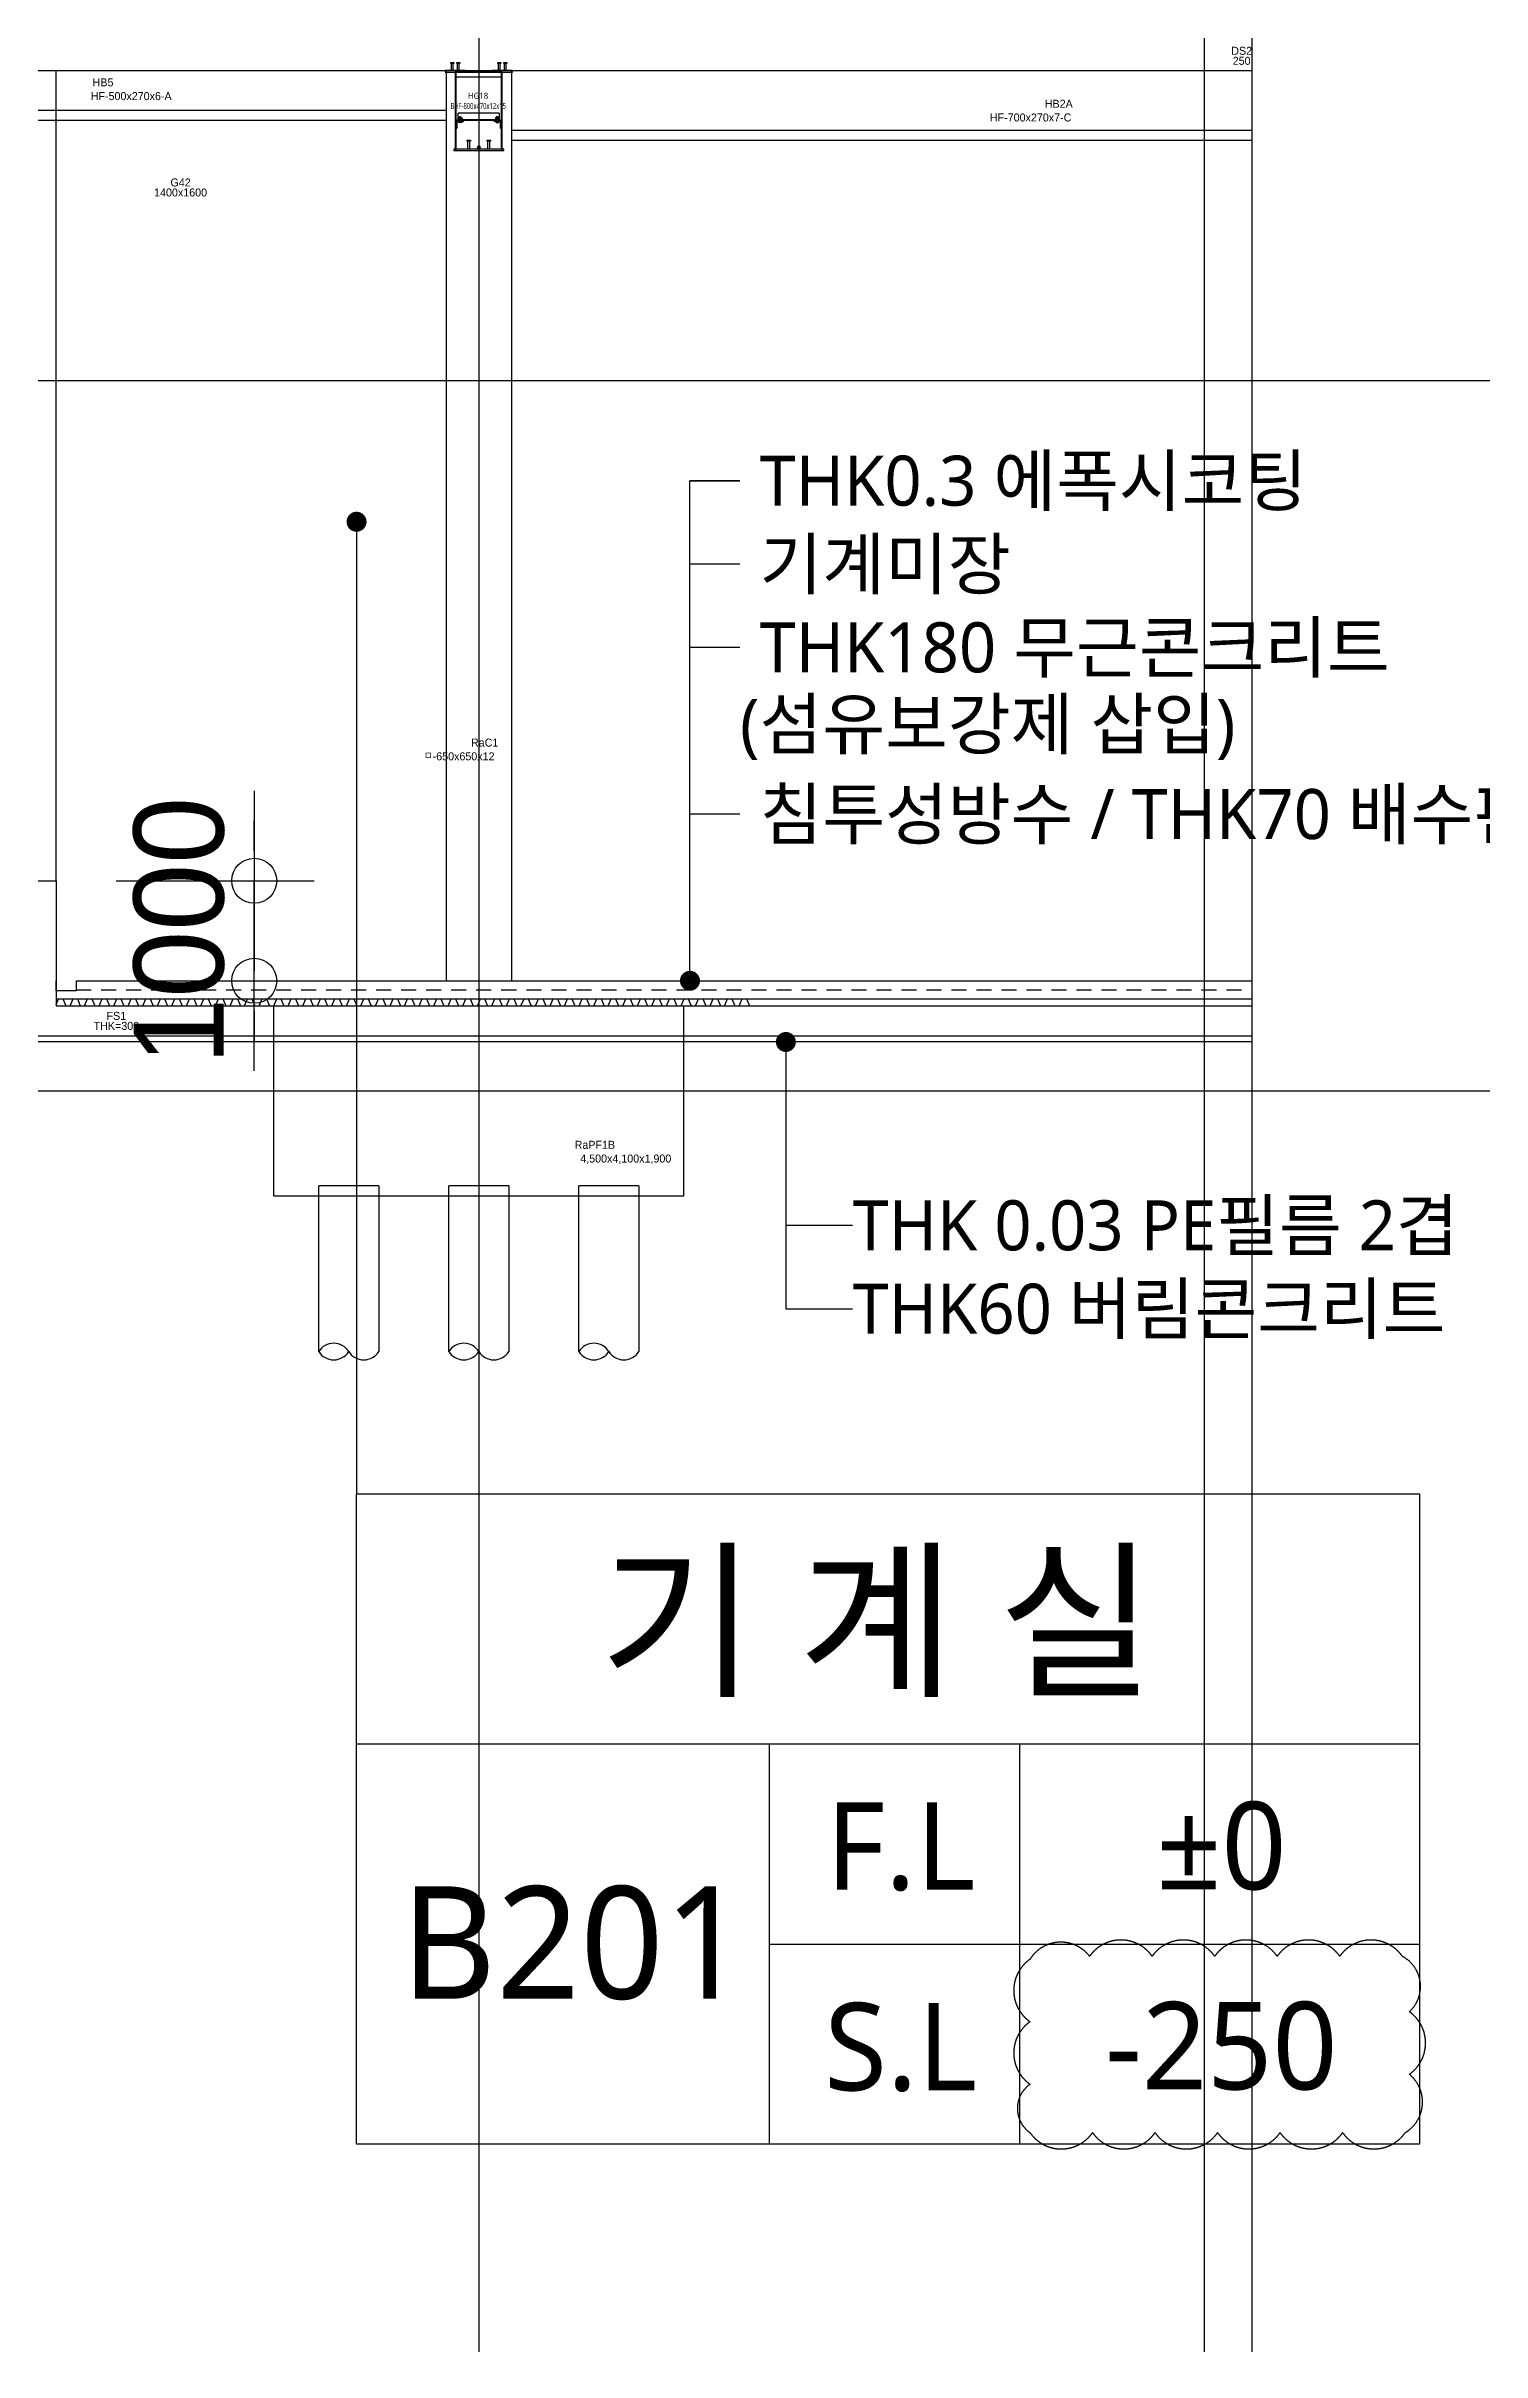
# Model space of a CAD drawing. Header units: millimetres. Extents: x 367092 to 767578, y 396038 to 811791.
# Drawn here: x 521889 to 536240, y 418444 to 441495 of the extents above; entities that cross this region are included whole.
import ezdxf
from ezdxf.enums import TextEntityAlignment as Align

# ---------------------------------------------------------------- set-up
doc = ezdxf.new("R2010")
doc.units = ezdxf.units.MM
doc.header["$LTSCALE"] = 100
doc.header["$MEASUREMENT"] = 0
doc.header["$PDSIZE"] = -10
for name, pattern in [('ACAD_ISO03W100', [30, 12, -18]), ('CENTER', [2, 1.25, -0.25, 0.25, -0.25]), ('HID', [2.5, 1.5, -1]), ('HIDDEN', [9.525, 6.35, -3.175])]:
    doc.linetypes.add(name, pattern=pattern)
doc.layers.get('0').update_dxf_attribs({"linetype": 'CONTINUOUS'})
doc.layers.get('Defpoints').update_dxf_attribs({"color": 171, "linetype": 'CONTINUOUS'})
for name, color, linetype in [('BOLT', 8, 'CONTINUOUS'), ('cen', 14, 'CONTINUOUS'), ('CEN(ST)', 1, 'CENTER'), ('CON', 2, 'CONTINUOUS'), ('ELE-6', 8, 'CONTINUOUS'), ('FIN', 8, 'CONTINUOUS'), ('FIN(패널-125글라스울)', 4, 'CONTINUOUS'), ('HF', 3, 'CONTINUOUS'), ('LED', 7, 'CONTINUOUS'), ('NDIM', 7, 'CONTINUOUS'), ('plate', 8, 'CONTINUOUS'), ('R', 3, 'CONTINUOUS'), ('SB', 7, 'CONTINUOUS'), ('STUD', 6, 'CONTINUOUS'), ('SYM', 7, 'CONTINUOUS'), ('TEXT(MIN)', 7, 'CONTINUOUS'), ('TEXT(실명)', 3, 'CONTINUOUS'), ('TEXT-기입', 6, 'CONTINUOUS'), ('TITLE', 7, 'CONTINUOUS'), ('W', 7, 'CONTINUOUS'), ('wire-meshes', 1, 'CONTINUOUS'), ('배수판', 5, 'CONTINUOUS')]:
    doc.layers.add(name, color=color, linetype=linetype)
doc.layers.add('VE변경사항적용-20220616', color=10, linetype='CONTINUOUS', plot=False)
doc.styles.add('CGS', font='cgse', dxfattribs={"bigfont": 'cgs'})
doc.styles.add('나눔바른고딕', font='NanumBarunGothic.ttf')
doc.dimstyles.new('NDIM 1200', dxfattribs={"dimscale": 500, "dimtxt": 3, "dimasz": 1, "dimexe": 2, "dimexo": 2, "dimgap": 1, "dimtad": 1, "dimdec": 0, "dimdsep": 46, "dimtxsty": 'CGS', "dimblk": 'DOT0', "dimcen": 1, "dimdle": 8, "dimclrd": 2, "dimclre": 2, "dimclrt": 2, "dimadec": 0, "dimazin": 0, "dimtfac": 1, "dimtdec": 0, "dimtix": 1, "dimtmove": 2, "dimatfit": 3, "dimldrblk": 'DOT0', "dimfxl": 1, "dimtolj": 1, "dimtzin": 0, "dimlwd": -1, "dimlwe": -1, "dimarcsym": 0})

# ---------------------------------------------------------------- blocks, each defined once
blk = doc.blocks.new('DOT0')
blk.add_line((-3, 0), (3, 0))
at = {"color": 6}
blk.add_circle((0, 0), 0.75, dxfattribs=at)
blk = doc.blocks.new('A$C51E23882')
at = {"layer": 'TITLE'}
blk.add_lwpolyline([(8500, 0), (0, 0), (0, 5200), (8500, 5200)], close=True, dxfattribs=at)
for points in [[(8500, 3200), (0, 3200)], [(3300, 3200), (3300, 0)], [(5300, 3200), (5300, 0)], [(3300, 1600), (8500, 1600)]]:
    blk.add_lwpolyline(points, dxfattribs=at)
at = {"layer": 'TITLE', "style": '나눔바른고딕'}
for s, p in [('F.L', (4352, 2378)), ('S.L', (4352, 778))]:
    blk.add_text(s, height=700, dxfattribs=at).set_placement(p, align=Align.MIDDLE)
blk = doc.blocks.new('*D156')
at = {"layer": 'Defpoints', "color": 0, "ltscale": 0.4, "transparency": 16777216}
for p in [(521989, 433151), (523969, 433151), (521989, 432151)]:
    blk.add_point(p, dxfattribs=at)
at = {"layer": 'NDIM', "ltscale": 0.4, "transparency": 16777216}
for p, q in [((523969, 433451), (523969, 433751)), ((522589, 433151), (524569, 433151)), ((523969, 432151), (523969, 433151)), ((522589, 432151), (524569, 432151)), ((523969, 431851), (523969, 431551))]:
    blk.add_line(p, q, dxfattribs=at)
at = {"layer": 'NDIM', "ltscale": 0.4, "transparency": 16777216, "xscale": 300, "yscale": 300, "zscale": 300}
for p, rotation in [((523969, 433151), 270), ((523969, 432151), 90)]:
    blk.add_blockref('DOT0', p, dxfattribs=dict(at, rotation=rotation))
at = {"layer": 'NDIM', "ltscale": 0.4, "transparency": 16777216, "insert": (523219, 432651), "char_height": 900, "attachment_point": 5, "rotation": 90, "style": 'CGS'}
blk.add_mtext('\\A1;1000', dxfattribs=at)
blk = doc.blocks.new('*U383')
at = {"layer": 'BOLT'}
for p, q in [((-20, 0), (20, 0)), ((-20, 0), (-20, -4)), ((-17, 15), (17, 15)), ((20, 0), (20, -4)), ((-20, -4), (20, -4)), ((-18, -19), (-18, -6)), ((-14, -4), (14, -4)), ((-14, -20), (14, -20)), ((-10, -20), (-10, -31)), ((-10, -31), (-8, -33)), ((-10, -31), (10, -31)), ((-9, -19), (-9, -6)), ((-8, -33), (8, -33)), ((10, -31), (8, -33)), ((9, -19), (9, -6)), ((10, -20), (10, -31)), ((18, -19), (18, -6))]:
    blk.add_line(p, q, dxfattribs=at)
at = {"layer": 'BOLT', "linetype": 'HIDDEN'}
for p, q in [((-10, 15), (-10, 0)), ((10, 15), (10, 0))]:
    blk.add_line(p, q, dxfattribs=at)
at = {"layer": 'BOLT'}
for centre, radius, start, end in [((0, 10), 17.6, 15.5187, 164.4813), ((-14, -11), 6.71, 47.8966, 132.1034), ((-14, -14), 6.71, 227.8966, 312.1034), ((0, -29), 24.2, 68.2132, 111.7868), ((0, 4), 24.2, 248.2132, 291.7868), ((14, -11), 6.71, 47.8966, 132.1034), ((14, -14), 6.71, 227.8966, 312.1034)]:
    blk.add_arc(centre, radius, start, end, dxfattribs=at)
at = {"layer": 'cen'}
blk.add_line((0, 33), (0, -38), dxfattribs=at)
blk = doc.blocks.new('SB16')
at = {"layer": 'STUD'}
for p, q in [((-8, 0), (-8, 70)), ((8, 0), (8, 70))]:
    blk.add_line(p, q, dxfattribs=at)
blk.add_lwpolyline([(-15, 70), (-15, 80), (14, 80), (14, 70)], close=True, dxfattribs=at)
blk = doc.blocks.new('W')
at = {"layer": 'W'}
h = blk.add_hatch(color=256, dxfattribs=at)
h.dxf.hatch_style = 1
edge = h.paths.add_edge_path()
edge.add_line((0, 0), (0, 7.5))
edge.add_arc((0, 0), 7.5, 90, 180)
edge.add_line((-7.5, 0), (0, 0))
blk.add_lwpolyline([(0, 0), (0, 7.5, 0.4142136), (-7.5, 0)], format="xyb", close=True, dxfattribs=at)
blk = doc.blocks.new('*U382')
at = {"layer": 'STUD', "color": 0, "linetype": 'ByBlock'}
for p, q in [((0, 11), (-80, 11)), ((0, -11), (-80, -11))]:
    blk.add_line(p, q, dxfattribs=at)
blk.add_lwpolyline([(-80, -17), (-90, -17), (-90, 17), (-80, 17)], close=True, dxfattribs=at)
blk = doc.blocks.new('R')
at = {"layer": 'R', "const_width": 15}
blk.add_lwpolyline([(-7.5, -15, 1), (7.5, -15, 1)], format="xyb", close=True, dxfattribs=at)
at = {"layer": 'R'}
blk.add_circle((0, -15), 15, dxfattribs=at)
blk = doc.blocks.new('HG18-SEC')
at = {"layer": 'W'}
h = blk.add_hatch(color=256, dxfattribs=at)
h.dxf.hatch_style = 1
h.paths.add_polyline_path([(-225, -15), (-235, -25), (-235, -15)])
h = blk.add_hatch(color=256, dxfattribs=at)
h.dxf.hatch_style = 1
h.paths.add_polyline_path([(225, -15), (235, -25), (235, -15)])
h = blk.add_hatch(color=256, dxfattribs=at)
h.dxf.hatch_style = 1
edge = h.paths.add_edge_path()
edge.add_line((-225, -575), (-225, -582))
edge.add_arc((-234, -567), 18.2, 300.2401, 362.539)
edge.add_arc((-227, -564), 10.7, 278.6843, 351.3157, ccw=False)
h = blk.add_hatch(color=256, dxfattribs=at)
h.dxf.hatch_style = 1
edge = h.paths.add_edge_path()
edge.add_line((225, -575), (225, -582))
edge.add_arc((234, -567), 18.2, 177.461, 239.7599, ccw=False)
edge.add_arc((227, -564), 10.7, 188.6843, 261.3157)
h = blk.add_hatch(color=256, dxfattribs=at)
h.dxf.hatch_style = 1
h.paths.add_polyline_path([(-225, -785), (-235, -775), (-235, -785)])
h = blk.add_hatch(color=256, dxfattribs=at)
h.dxf.hatch_style = 1
h.paths.add_polyline_path([(225, -785), (235, -775), (235, -785)])
at = {"layer": 'Defpoints'}
for p in [(-235, -20), (235, -20), (0, -785), (0, -800)]:
    blk.add_point(p, dxfattribs=at)
at = {"layer": 'HF', "linetype": 'ByBlock'}
for points in [[(-135, 0), (-335, 0), (-335, -15), (-135, -15)], [(335, 0), (135, 0), (135, -15), (335, -15)], [(-235, -785), (-225, -785), (-225, -15), (-235, -15)], [(225, -785), (235, -785), (235, -15), (225, -15)], [(-250, -800), (250, -800), (250, -785), (-250, -785)]]:
    blk.add_lwpolyline(points, close=True, dxfattribs=at)
for points in [[(-207, -509), (-159, -509, 0.414214), (-150, -500), (-225, -500), (-225, -575, 0.414214), (-216, -566), (-216, -518, -0.414214)], [(207, -509), (159, -509, -0.414214), (150, -500), (225, -500), (225, -575, -0.414214), (216, -566), (216, -518, 0.414214)]]:
    blk.add_lwpolyline(points, format="xyb", close=True, dxfattribs=at)
at = {"layer": 'plate'}
for p, q in [((225, -15), (-225, -15)), ((225, -15), (-225, -15)), ((225, -15), (-225, -15)), ((225, -19), (-225, -19)), ((225, -19), (-225, -19)), ((225, -19), (-225, -19)), ((225, -65), (-225, -65)), ((225, -65), (-225, -65)), ((225, -65), (-225, -65)), ((205, -425), (-205, -425)), ((-205, -500), (-205, -425)), ((205, -425), (205, -500)), ((205, -494), (-205, -494)), ((205, -500), (-205, -500))]:
    blk.add_line(p, q, dxfattribs=at)
at = {"layer": 'W'}
for points in [[(-225, -15), (-235, -25), (-235, -15)], [(225, -15), (235, -25), (235, -15)], [(-225, -785), (-235, -775), (-235, -785)], [(225, -785), (235, -775), (235, -785)]]:
    blk.add_lwpolyline(points, close=True, dxfattribs=at)
for points in [[(-225, -575), (-225, -582, 0.278729), (-216, -566, -0.327968)], [(225, -575), (225, -582, -0.278729), (216, -566, 0.327968)]]:
    blk.add_lwpolyline(points, format="xyb", close=True, dxfattribs=at)
at = {"xscale": -1}
blk.add_blockref('W', (-225, -500), dxfattribs=at)
blk.add_blockref('W', (225, -500))
at = {"xscale": -1.066666666666665, "yscale": 1.066666666666665, "zscale": 1.066666666666665, "rotation": 180}
blk.add_blockref('R', (0, -785), dxfattribs=at)
at = {"layer": 'BOLT', "xscale": -1, "rotation": 180}
blk.add_blockref('*U383', (-185, -494), dxfattribs=at)
at = {"layer": 'BOLT', "rotation": 180}
blk.add_blockref('*U383', (185, -494), dxfattribs=at)
at = {"layer": 'SB', "color": 4, "rotation": 270}
for p in [(-100, -785), (100, -785)]:
    blk.add_blockref('*U382', p, dxfattribs=at)
at = {"layer": 'STUD'}
for p in [(-265, 0), (-205, 0), (205, 0), (265, 0)]:
    blk.add_blockref('SB16', p, dxfattribs=at)
at = {"layer": 'Defpoints', "style": '나눔바른고딕'}
blk.add_text('HG18', height=60, dxfattribs=at).set_placement((-8, -300), align=Align.BOTTOM_CENTER)
at = {"layer": 'Defpoints', "style": '나눔바른고딕', "width": 0.6}
blk.add_text('BHF-800x470x12x15', height=60, dxfattribs=at).set_placement((-6, -402), align=Align.BOTTOM_CENTER)

msp = doc.modelspace()

# ---------------------------------------------------------------- linework, layer by layer
at = {"layer": 'CEN(ST)', "ltscale": 10000}
for p, q in [((526213.8, 499911.1), (526213.8, 418443.5)), ((533463.8, 499911.1), (533463.8, 418443.5)), ((385174.2, 438151), (536557.9, 438151)), ((385174.2, 431051), (536557.9, 431051))]:
    msp.add_line(p, q, dxfattribs=at)
at = {"layer": 'CON', "ltscale": 1000}
msp.add_line((423351.8, 441251), (533944.1, 441251), dxfattribs=at)
at = {"layer": 'CON', "ltscale": 0.1}
for p, q in [((521788.8, 433151), (521988.8, 433151)), ((521988.8, 433151), (521988.8, 431901))]:
    msp.add_line(p, q, dxfattribs=at)
at = {"layer": 'CON', "ltscale": 10000}
msp.add_line((521988.8, 431901), (533944.1, 431901), dxfattribs=at)
at = {"layer": 'CON', "ltscale": 0.1}
msp.add_lwpolyline([(521688.8, 431601), (533944.1, 431601), (533944.1, 431601), (533944.1, 431601), (533944.1, 431601), (533944.1, 431601)], dxfattribs=at)
at = {"layer": 'ELE-6', "ltscale": 10000}
for p, q in [((525888.8, 441251), (525888.8, 432151)), ((526538.8, 441251), (526538.8, 432151)), ((525888.8, 440851), (518538.8, 440851)), ((525888.8, 440751), (518538.8, 440751)), ((533944.1, 440651), (526538.8, 440651)), ((533944.1, 440551), (526538.8, 440551)), ((524163.8, 430001), (524163.8, 431901)), ((528263.8, 430001), (528263.8, 431901)), ((524163.8, 430001), (528263.8, 430001)), ((524613.8, 428444.3), (524613.8, 430101)), ((525213.8, 430101), (524613.8, 430101)), ((525213.8, 430101), (525213.8, 428444.3)), ((525913.8, 428444.3), (525913.8, 430101)), ((526513.8, 430101), (525913.8, 430101)), ((526513.8, 430101), (526513.8, 428444.3)), ((527213.8, 428444.3), (527213.8, 430101)), ((527813.8, 430101), (527213.8, 430101)), ((527813.8, 430101), (527813.8, 428444.3))]:
    msp.add_line(p, q, dxfattribs=at)
for centre, start, end in [((524763.8, 428350), 32.17212, 147.82788), ((524763.8, 428538.7), 212.17212, 327.82788), ((525063.8, 428538.7), 212.17212, 327.82788), ((526063.8, 428350), 32.17212, 147.82788), ((526063.8, 428538.7), 212.17212, 327.82788), ((526363.8, 428538.7), 212.17212, 327.82788), ((527363.8, 428350), 32.17212, 147.82788), ((527363.8, 428538.7), 212.17212, 327.82788), ((527663.8, 428538.7), 212.17212, 327.82788)]:
    msp.add_arc(centre, 177.2, start, end, dxfattribs=at)
at = {"layer": 'FIN', "ltscale": 10000}
for p, q in [((533944.1, 431541), (521654.2, 431541)), ((533944.1, 431491), (533944.1, 431491)), ((533944.1, 431491), (533944.1, 431491)), ((533944.1, 431491), (533944.1, 431491)), ((533944.1, 431491), (533944.1, 431491))]:
    msp.add_line(p, q, dxfattribs=at)
at = {"layer": 'FIN'}
for points in [[(521788.8, 433151), (521988.8, 433151)], [(522188.8, 432151), (522188.8, 432051), (521988.8, 432051), (521988.8, 432151)], [(522188.8, 432151), (533944.1, 432151)], [(521988.8, 431971), (533944.1, 431971)]]:
    msp.add_lwpolyline(points, dxfattribs=at)
at = {"layer": 'FIN(패널-125글라스울)', "ltscale": 0.1}
msp.add_lwpolyline([(521988.8, 433151), (521988.8, 441251)], dxfattribs=at)
at = {"layer": 'LED', "ltscale": 10000}
msp.add_line((529949.5, 429706.2), (529282.8, 429706.2), dxfattribs=at)
for points in [[(528824.4, 437151), (528324.4, 437151)], [(528824.4, 436317.6), (528324.4, 436317.6)], [(528824.4, 435484.3), (528324.4, 435484.3)], [(528824.4, 433817.6), (528324.4, 433817.6)]]:
    msp.add_lwpolyline(points, dxfattribs=at)
at = {"layer": 'SYM', "linetype": 'HIDDEN'}
msp.add_lwpolyline([(526213.8, 499911.1), (526213.8, 422151)], dxfattribs=at)
at = {"layer": 'SYM', "color": 8}
msp.add_lwpolyline([(533944, 418443.5), (533944.1, 462301), (533844.1, 462351), (534044.1, 462351), (533944.1, 462401), (533944.1, 499911.1)], dxfattribs=at)
at = {"layer": 'VE변경사항적용-20220616', "linetype": 'ACAD_ISO03W100'}
msp.add_lwpolyline([(531723.2, 420635.2, 0.5205671), (532348.2, 420635.2, 0.5205671), (532973.2, 420635.2, 0.5205671), (533598.2, 420635.2, 0.5205671), (534223.2, 420635.2, 0.5205671), (534848.2, 420635.2, 0.5205671), (535473.2, 420635.2, 0.5205671), (535514.4, 421219, 0.5205671), (535514.4, 421844, 0.5205671), (535444, 422398.5, 0.5205671), (534819, 422398.5, 0.5205671), (534194, 422398.5, 0.5205671), (533569, 422398.5, 0.5205671), (532944, 422398.5, 0.5205671), (532319, 422398.5, 0.5205671), (531723.2, 422369.3, 0.5205671), (531723.2, 421744.3, 0.5205671), (531723.2, 421119.3, 0.5205671)], format="xyb", close=True, dxfattribs=at)
at = {"layer": 'wire-meshes', "linetype": 'HID'}
msp.add_lwpolyline([(522188.8, 432061), (533944.1, 432061)], dxfattribs=at)
at = {"layer": '배수판'}
msp.add_lwpolyline([(521988.8, 431915.3), (522012.6, 431971), (522055.4, 431971), (522085.3, 431901), (522128.1, 431901), (522158, 431971), (522200.8, 431971), (522230.7, 431901), (522273.5, 431901), (522303.4, 431971), (522346.2, 431971), (522376.1, 431901), (522418.9, 431901), (522448.8, 431971), (522491.6, 431971), (522521.5, 431901), (522564.3, 431901), (522594.2, 431971), (522637, 431971), (522666.9, 431901), (522709.7, 431901), (522739.6, 431971), (522782.4, 431971), (522812.3, 431901), (522855.1, 431901), (522885, 431971), (522927.8, 431971), (522957.7, 431901), (523000.5, 431901), (523030.4, 431971), (523073.2, 431971), (523103.1, 431901), (523145.9, 431901), (523175.8, 431971), (523218.6, 431971), (523248.5, 431901), (523291.3, 431901), (523321.2, 431971), (523364, 431971), (523393.9, 431901), (523436.7, 431901), (523466.6, 431971), (523509.4, 431971), (523539.3, 431901), (523582.1, 431901), (523612, 431971), (523654.8, 431971), (523684.7, 431901), (523727.5, 431901), (523757.4, 431971), (523800.2, 431971), (523830.1, 431901), (523872.9, 431901), (523902.8, 431971), (523945.6, 431971), (523975.5, 431901), (524018.3, 431901), (524048.2, 431971), (524091, 431971), (524120.9, 431901), (524163.7, 431901), (524193.6, 431971), (524236.4, 431971), (524266.3, 431901), (524309.1, 431901), (524339, 431971), (524381.8, 431971), (524411.7, 431901), (524454.5, 431901), (524484.4, 431971), (524527.2, 431971), (524557.1, 431901), (524599.9, 431901), (524629.8, 431971), (524672.6, 431971), (524702.5, 431901), (524745.3, 431901), (524775.2, 431971), (524818, 431971), (524847.9, 431901), (524890.7, 431901), (524920.6, 431971), (524963.4, 431971), (524993.3, 431901), (525036.1, 431901), (525066, 431971), (525108.8, 431971), (525138.7, 431901), (525181.5, 431901), (525211.4, 431971), (525254.2, 431971), (525284.1, 431901), (525326.9, 431901), (525356.8, 431971), (525399.6, 431971), (525429.5, 431901), (525472.3, 431901), (525502.2, 431971), (525545, 431971), (525574.9, 431901), (525617.7, 431901), (525647.6, 431971), (525690.4, 431971), (525720.3, 431901), (525763.1, 431901), (525793, 431971), (525835.7, 431971), (525865.7, 431901), (525908.4, 431901), (525938.4, 431971), (525981.1, 431971), (526011.1, 431901), (526053.8, 431901), (526083.8, 431971), (526126.5, 431971), (526156.5, 431901), (526199.2, 431901), (526229.2, 431971), (526271.9, 431971), (526301.9, 431901), (526344.6, 431901), (526374.6, 431971), (526417.3, 431971), (526447.3, 431901), (526490, 431901), (526520, 431971), (526562.7, 431971), (526592.7, 431901), (526635.4, 431901), (526665.4, 431971), (526708.1, 431971), (526738.1, 431901), (526780.8, 431901), (526810.8, 431971), (526853.5, 431971), (526883.5, 431901), (526926.2, 431901), (526956.2, 431971), (526998.9, 431971), (527028.9, 431901), (527071.6, 431901), (527101.6, 431971), (527144.3, 431971), (527174.3, 431901), (527217, 431901), (527247, 431971), (527289.7, 431971), (527319.7, 431901), (527362.4, 431901), (527392.4, 431971), (527435.1, 431971), (527465.1, 431901), (527507.8, 431901), (527537.8, 431971), (527580.5, 431971), (527610.5, 431901), (527653.2, 431901), (527683.2, 431971), (527725.9, 431971), (527755.8, 431901), (527798.6, 431901), (527828.5, 431971), (527871.3, 431971), (527901.2, 431901), (527944, 431901), (527973.9, 431971), (528016.7, 431971), (528046.6, 431901), (528089.4, 431901), (528119.3, 431971), (528162.1, 431971), (528192, 431901), (528234.8, 431901), (528264.7, 431971), (528307.5, 431971), (528337.4, 431901), (528380.2, 431901), (528410.1, 431971), (528452.9, 431971), (528482.8, 431901), (528525.6, 431901), (528555.5, 431971), (528598.3, 431971), (528628.2, 431901), (528671, 431901), (528700.9, 431971), (528743.7, 431971), (528773.6, 431901), (528816.4, 431901), (528846.3, 431971), (528889.1, 431971), (528919, 431901), (528961.8, 431901)], dxfattribs=at)

# ---------------------------------------------------------------- block references
msp.add_blockref('HG18-SEC', (526213.8, 441251))
at = {"xscale": 1.25, "yscale": 1.25, "zscale": 1.25}
msp.add_blockref('A$C51E23882', (524991.5, 420520.5), dxfattribs=at)

# ---------------------------------------------------------------- texts
at = {"layer": 'Defpoints', "style": 'CGS'}
for s, p in [('DS2', (533838.7, 441384.7)), ('250', (533838.7, 441284.7)), ('HF-500x270x6-A', (522738.9, 440931.8)), ('HB5', (522457.6, 441069.2)), ('HF-700x270x7-C', (531729.3, 440717.9)), ('HB2A', (532010.7, 440855.2)), ('1400x1600', (523232.7, 439968.2)), ('G42', (523232.7, 440068.2)), ('RaC1', (526272.2, 434468.5)), ('ㅁ-650x650x12', (526017.4, 434331.1)), ('FS1', (522591.1, 431736.5)), ('THK=300', (522591.1, 431636.5)), ('RaPF1B', (527373.6, 430447.2)), ('4,500x4,100x1,900', (527682.8, 430309.9))]:
    msp.add_text(s, height=80, dxfattribs=at).set_placement(p, align=Align.BOTTOM_CENTER)
at = {"layer": 'TEXT(MIN)', "style": '나눔바른고딕'}
for s, p in [('THK0.3 에폭시코팅', (529020.1, 437151)), ('기계미장', (529020.1, 436317.6)), ('THK180 무근콘크리트', (529020.1, 435484.3)), ('(섬유보강제 삽입)', (528824.4, 434718.8)), ('침투성방수 / THK70 배수판', (529020.1, 433817.6)), ('THK 0.03 PE필름 2겹', (529949.5, 429706.2)), ('THK60 버림콘크리트', (529949.5, 428872.8))]:
    msp.add_text(s, height=500, dxfattribs=at).set_placement(p, align=Align.MIDDLE_LEFT)
at = {"layer": 'TEXT(실명)', "style": '나눔바른고딕'}
msp.add_text('기 계 실', height=1250, dxfattribs=at).set_placement((530194.3, 425763.1), align=Align.MIDDLE)
at = {"layer": 'TEXT-기입', "style": '나눔바른고딕'}
for s, height, p in [('±0', 875, (533636.6, 423505.3)), ('B201', 1125, (527168.1, 422537.1)), ('-250', 875, (533636.6, 421505.3))]:
    msp.add_text(s, height=height, dxfattribs=at).set_placement(p, align=Align.MIDDLE)

# ---------------------------------------------------------------- dimensions: what is measured, and where the dimension line sits
at = {"layer": 'NDIM', "ltscale": 0.4}
dim = msp.add_linear_dim(base=(523969.4, 433151), p1=(521988.8, 432151), p2=(521988.8, 433151), angle=90, dimstyle='NDIM 1200', override={"dimscale": 300, "dimclrd": 256, "dimclre": 256, "dimclrt": 256}, dxfattribs=at)
dim.commit()
dim.dimension.update_dxf_attribs({"geometry": '*D156', "text_midpoint": (523219.4, 432651)})

# ---------------------------------------------------------------- leaders
at = {"layer": 'LED', "ltscale": 10000}
for points in [[(528324.4, 432151), (528324.4, 435484.3), (528324.4, 436317.6), (528324.4, 437151), (528824.4, 437151)], [(524991.5, 436740.2), (524991.5, 427020.5)], [(529282.8, 431539.5), (529282.8, 428872.8), (529949.5, 428872.8)]]:
    msp.add_leader(points, dimstyle='NDIM 1200', override={"dimasz": 0.4, "dimtad": 0, "dimclrd": 256, "dimldrblk": 'Dot'}, dxfattribs=at)

doc.saveas('drawing.dxf')
